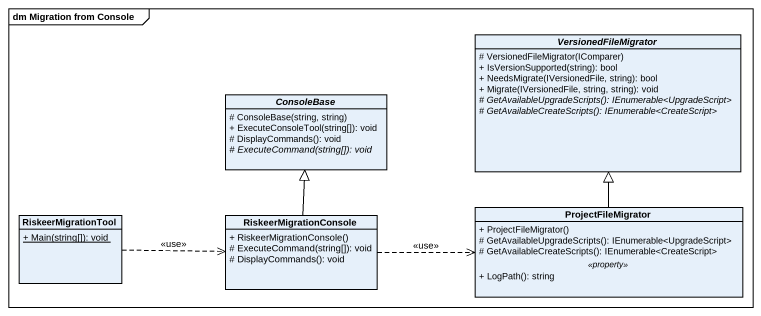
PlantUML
@startuml
mainframe dm Migration from Console
hide circle
hide empty members
skinparam classAttributeIconSize 0
abstract class VersionedFileMigrator {
  # VersionedFileMigrator(IComparer)
  + IsVersionSupported(string): bool
  + NeedsMigrate(IVersionedFile, string): bool
  + Migrate(IVersionedFile, string, string): void
  {abstract} # GetAvailableUpgradeScripts(): IEnumerable<UpgradeScript>
  {abstract} # GetAvailableCreateScripts(): IEnumerable<CreateScript>
}
abstract class ConsoleBase {
  # ConsoleBase(string, string)
  + ExecuteConsoleTool(string[]): void
  # DisplayCommands(): void
  {abstract} # ExecuteCommand(string[]): void
}
class ProjectFileMigrator {
  + ProjectFileMigrator()
  # GetAvailableUpgradeScripts(): IEnumerable<UpgradeScript>
  # GetAvailableCreateScripts(): IEnumerable<CreateScript>
  .. <<property>> ..
  + LogPath(): string
}
class RiskeerMigrationTool {
  {static} + Main(string[]): void
}
class RiskeerMigrationConsole {
  + RiskeerMigrationConsole()
  # ExecuteCommand(string[]): void
  # DisplayCommands(): void
}
ProjectFileMigrator -up-|> VersionedFileMigrator
RiskeerMigrationTool .right.> RiskeerMigrationConsole : <<use>>
RiskeerMigrationConsole -up-|> ConsoleBase
RiskeerMigrationConsole .right.> ProjectFileMigrator : <<use>>
@enduml
